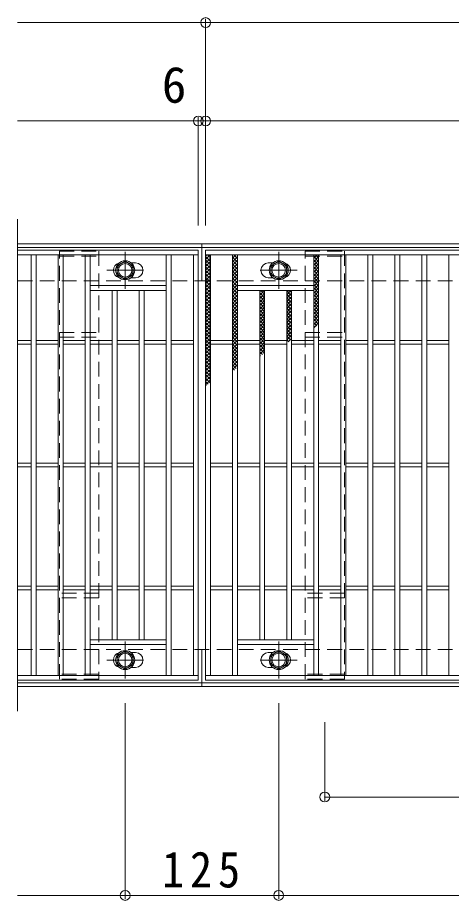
# Model space of a CAD drawing. Units: millimetres at full size, sheet at 1:10; details may follow other scales. Extents: x -2034 to 2106, y -1959 to 1524.
# Drawn here: x -595 to -242, y 775 to 1493 of the extents above; entities that cross this region are included whole.
import ezdxf
from ezdxf.enums import TextEntityAlignment as Align

# ---------------------------------------------------------------- set-up
doc = ezdxf.new("R2010")
doc.units = ezdxf.units.MM
doc.header["$LTSCALE"] = 10
doc.header["$PDMODE"] = 32
doc.header["$PDSIZE"] = 8
doc.linetypes.add('CHAIN1', pattern=[8, 5, -1, 1, -1])
doc.linetypes.add('DASHED1', pattern=[1.8, 1.2, -0.6])
for name, color, linetype, lineweight in [('C-1_躯体', 2, 'Continuous', 9), ('C-2_仕上', 3, 'Continuous', 9), ('C-4_文字', 7, 'Continuous', 9), ('C-8_ハッチ', 3, 'DASHED1', 9), ('C-9_記号', 6, 'Continuous', 5), ('C-B_衛生陶器', 2, 'Continuous', 9)]:
    doc.layers.add(name, color=color, linetype=linetype, lineweight=lineweight)
doc.styles.add('ＭＳ ゴシック', font='')
doc.styles.get('ＭＳ ゴシック').set_extended_font_data('MS Gothic')

msp = doc.modelspace()

# ---------------------------------------------------------------- linework, layer by layer
at = {"layer": 'C-1_躯体'}
for p, q in [((-595.11, 1308.93), (704.89, 1308.93)), ((-445.11, 1308.93), (-445.11, 1278.93)), ((-595.11, 1305.93), (704.89, 1305.93)), ((-445.11, 978.93), (-445.11, 948.93)), ((-595.11, 951.93), (704.89, 951.93)), ((-595.11, 948.93), (704.89, 948.93))]:
    msp.add_line(p, q, dxfattribs=at)
at = {"layer": 'C-2_仕上'}
for p, q in [((-595.11, 1328.93), (-595.11, 928.93)), ((-595.11, 1303.93), (-448.11, 1303.93)), ((-595.11, 1299.93), (-448.11, 1299.93)), ((-584.11, 957.93), (-584.11, 1299.93)), ((-580.11, 957.93), (-580.11, 1299.93)), ((-562.11, 957.93), (-562.11, 1299.93)), ((-558.11, 957.93), (-558.11, 1299.93)), ((-540.11, 957.93), (-540.11, 1299.93)), ((-536.11, 957.93), (-536.11, 1299.93)), ((-474.11, 957.93), (-474.11, 1299.93)), ((-470.11, 957.93), (-470.11, 1299.93)), ((-452.11, 1299.93), (-452.11, 957.93)), ((-448.11, 953.93), (-448.11, 1303.93)), ((-442.11, 1303.93), (551.89, 1303.93)), ((-442.11, 953.93), (-442.11, 1303.93)), ((-442.11, 1299.93), (551.89, 1299.93)), ((-438.11, 957.93), (-438.11, 1299.93)), ((-420.11, 957.93), (-420.11, 1299.93)), ((-416.11, 957.93), (-416.11, 1299.93)), ((-354.11, 957.93), (-354.11, 1299.93)), ((-350.11, 957.93), (-350.11, 1299.93)), ((-332.11, 957.93), (-332.11, 1299.93)), ((-328.11, 957.93), (-328.11, 1299.93)), ((-310.11, 957.93), (-310.11, 1299.93)), ((-306.11, 957.93), (-306.11, 1299.93)), ((-288.11, 957.93), (-288.11, 1299.93)), ((-284.11, 957.93), (-284.11, 1299.93)), ((-266.11, 957.93), (-266.11, 1299.93)), ((-262.11, 957.93), (-262.11, 1299.93)), ((-244.11, 957.93), (-244.11, 1299.93)), ((-499.11, 1293.43), (-502.7, 1293.43)), ((-391.11, 1293.43), (-387.51, 1293.43)), ((-502.7, 1281.43), (-499.11, 1281.43)), ((-387.51, 1281.43), (-391.11, 1281.43)), ((-474.11, 1274.93), (-536.11, 1274.93)), ((-474.11, 1270.93), (-536.11, 1270.93)), ((-518.11, 986.93), (-518.11, 1270.93)), ((-514.11, 986.93), (-514.11, 1270.93)), ((-496.11, 986.93), (-496.11, 1270.93)), ((-492.11, 986.93), (-492.11, 1270.93)), ((-416.11, 1274.93), (-354.11, 1274.93)), ((-416.11, 1270.93), (-354.11, 1270.93)), ((-398.11, 986.93), (-398.11, 1270.93)), ((-394.11, 986.93), (-394.11, 1270.93)), ((-376.11, 986.93), (-376.11, 1270.93)), ((-372.11, 986.93), (-372.11, 1270.93)), ((-595.11, 1230.43), (-584.11, 1230.43)), ((-580.11, 1230.43), (-562.11, 1230.43)), ((-558.11, 1230.43), (-540.11, 1230.43)), ((-536.11, 1230.43), (-518.11, 1230.43)), ((-514.11, 1230.43), (-496.11, 1230.43)), ((-492.11, 1230.43), (-474.11, 1230.43)), ((-470.11, 1230.43), (-452.11, 1230.43)), ((-438.11, 1230.43), (-420.11, 1230.43)), ((-416.11, 1230.43), (-398.11, 1230.43)), ((-394.11, 1230.43), (-376.11, 1230.43)), ((-372.11, 1230.43), (-354.11, 1230.43)), ((-350.11, 1230.43), (-332.11, 1230.43)), ((-328.11, 1230.43), (-310.11, 1230.43)), ((-306.11, 1230.43), (-288.11, 1230.43)), ((-284.11, 1230.43), (-266.11, 1230.43)), ((-262.11, 1230.43), (-244.11, 1230.43)), ((-595.11, 1227.43), (-584.11, 1227.43)), ((-580.11, 1227.43), (-562.11, 1227.43)), ((-558.11, 1227.43), (-540.11, 1227.43)), ((-536.11, 1227.43), (-518.11, 1227.43)), ((-514.11, 1227.43), (-496.11, 1227.43)), ((-492.11, 1227.43), (-474.11, 1227.43)), ((-470.11, 1227.43), (-452.11, 1227.43)), ((-438.11, 1227.43), (-420.11, 1227.43)), ((-416.11, 1227.43), (-398.11, 1227.43)), ((-394.11, 1227.43), (-376.11, 1227.43)), ((-372.11, 1227.43), (-354.11, 1227.43)), ((-350.11, 1227.43), (-332.11, 1227.43)), ((-328.11, 1227.43), (-310.11, 1227.43)), ((-306.11, 1227.43), (-288.11, 1227.43)), ((-284.11, 1227.43), (-266.11, 1227.43)), ((-262.11, 1227.43), (-244.11, 1227.43)), ((-595.11, 1130.43), (-584.11, 1130.43)), ((-595.11, 1127.43), (-584.11, 1127.43)), ((-580.11, 1130.43), (-562.11, 1130.43)), ((-580.11, 1127.43), (-562.11, 1127.43)), ((-558.11, 1130.43), (-540.11, 1130.43)), ((-558.11, 1127.43), (-540.11, 1127.43)), ((-536.11, 1130.43), (-518.11, 1130.43)), ((-536.11, 1127.43), (-518.11, 1127.43)), ((-514.11, 1130.43), (-496.11, 1130.43)), ((-514.11, 1127.43), (-496.11, 1127.43)), ((-492.11, 1130.43), (-474.11, 1130.43)), ((-492.11, 1127.43), (-474.11, 1127.43)), ((-470.11, 1130.43), (-452.11, 1130.43)), ((-470.11, 1127.43), (-452.11, 1127.43)), ((-438.11, 1130.43), (-420.11, 1130.43)), ((-438.11, 1127.43), (-420.11, 1127.43)), ((-416.11, 1130.43), (-398.11, 1130.43)), ((-416.11, 1127.43), (-398.11, 1127.43)), ((-394.11, 1130.43), (-376.11, 1130.43)), ((-394.11, 1127.43), (-376.11, 1127.43)), ((-372.11, 1130.43), (-354.11, 1130.43)), ((-372.11, 1127.43), (-354.11, 1127.43)), ((-350.11, 1130.43), (-332.11, 1130.43)), ((-350.11, 1127.43), (-332.11, 1127.43)), ((-328.11, 1130.43), (-310.11, 1130.43)), ((-328.11, 1127.43), (-310.11, 1127.43)), ((-306.11, 1130.43), (-288.11, 1130.43)), ((-306.11, 1127.43), (-288.11, 1127.43)), ((-284.11, 1130.43), (-266.11, 1130.43)), ((-284.11, 1127.43), (-266.11, 1127.43)), ((-262.11, 1130.43), (-244.11, 1130.43)), ((-262.11, 1127.43), (-244.11, 1127.43)), ((-595.11, 1030.43), (-584.11, 1030.43)), ((-595.11, 1027.43), (-584.11, 1027.43)), ((-580.11, 1030.43), (-562.11, 1030.43)), ((-580.11, 1027.43), (-562.11, 1027.43)), ((-558.11, 1030.43), (-540.11, 1030.43)), ((-558.11, 1027.43), (-540.11, 1027.43)), ((-536.11, 1030.43), (-518.11, 1030.43)), ((-536.11, 1027.43), (-518.11, 1027.43)), ((-514.11, 1030.43), (-496.11, 1030.43)), ((-514.11, 1027.43), (-496.11, 1027.43)), ((-492.11, 1030.43), (-474.11, 1030.43)), ((-492.11, 1027.43), (-474.11, 1027.43)), ((-470.11, 1030.43), (-452.11, 1030.43)), ((-470.11, 1027.43), (-452.11, 1027.43)), ((-438.11, 1030.43), (-420.11, 1030.43)), ((-438.11, 1027.43), (-420.11, 1027.43)), ((-416.11, 1030.43), (-398.11, 1030.43)), ((-416.11, 1027.43), (-398.11, 1027.43)), ((-394.11, 1030.43), (-376.11, 1030.43)), ((-394.11, 1027.43), (-376.11, 1027.43)), ((-372.11, 1030.43), (-354.11, 1030.43)), ((-372.11, 1027.43), (-354.11, 1027.43)), ((-350.11, 1030.43), (-332.11, 1030.43)), ((-350.11, 1027.43), (-332.11, 1027.43)), ((-328.11, 1030.43), (-310.11, 1030.43)), ((-328.11, 1027.43), (-310.11, 1027.43)), ((-306.11, 1030.43), (-288.11, 1030.43)), ((-306.11, 1027.43), (-288.11, 1027.43)), ((-284.11, 1030.43), (-266.11, 1030.43)), ((-284.11, 1027.43), (-266.11, 1027.43)), ((-262.11, 1030.43), (-244.11, 1030.43)), ((-262.11, 1027.43), (-244.11, 1027.43)), ((-474.11, 986.93), (-536.11, 986.93)), ((-416.11, 986.93), (-354.11, 986.93)), ((-474.11, 982.93), (-536.11, 982.93)), ((-416.11, 982.93), (-354.11, 982.93)), ((-499.11, 976.43), (-502.7, 976.43)), ((-391.11, 976.43), (-387.51, 976.43)), ((-502.7, 964.43), (-499.11, 964.43)), ((-387.51, 964.43), (-391.11, 964.43)), ((-448.11, 957.93), (-595.11, 957.93)), ((551.89, 957.93), (-442.11, 957.93)), ((-448.11, 953.93), (-595.11, 953.93)), ((551.89, 953.93), (-442.11, 953.93))]:
    msp.add_line(p, q, dxfattribs=at)
for centre, start, end in [((-511.11, 1287.43), 106.33482, 180), ((-499.11, 1287.43), 0, 90), ((-391.11, 1287.43), 90, 180), ((-379.11, 1287.43), 0, 73.66518), ((-511.11, 1287.43), 180, 253.66518), ((-499.11, 1287.43), 270, 0), ((-391.11, 1287.43), 180, 270), ((-379.11, 1287.43), 286.33482, 0), ((-511.11, 970.43), 106.33482, 180), ((-511.11, 970.43), 180, 253.66518), ((-499.11, 970.43), 0, 90), ((-499.11, 970.43), 270, 0), ((-391.11, 970.43), 90, 180), ((-391.11, 970.43), 180, 270), ((-379.11, 970.43), 0, 73.66518), ((-379.11, 970.43), 286.33482, 0)]:
    msp.add_arc(centre, 6, start, end, dxfattribs=at)
at = {"layer": 'C-4_文字'}
for p, q in [((-595.11, 1488.93), (-442.11, 1488.93)), ((-442.11, 1491.93), (-442.11, 1323.93)), ((-442.11, 1488.93), (557.89, 1488.93)), ((-595.11, 1408.93), (-448.11, 1408.93)), ((-448.11, 1411.93), (-448.11, 1323.93)), ((-448.11, 1408.93), (-442.11, 1408.93)), ((-442.11, 1408.93), (551.89, 1408.93)), ((-507.61, 775.93), (-507.61, 935.43)), ((-382.61, 775.93), (-382.61, 935.43)), ((-345.11, 855.93), (-345.11, 919.93)), ((-345.11, 858.93), (554.89, 858.93)), ((-507.61, 778.93), (-595.11, 778.93)), ((-507.61, 778.93), (-382.61, 778.93)), ((-382.61, 778.93), (492.39, 778.93))]:
    msp.add_line(p, q, dxfattribs=at)
for p in [(-442.11, 1488.93), (-448.11, 1408.93), (-442.11, 1408.93), (-345.11, 858.93), (-507.61, 778.93), (-382.61, 778.93)]:
    msp.add_point(p, dxfattribs=at)
at = {"layer": 'C-8_ハッチ'}
for p, q in [((-561.11, 1298.93), (-529.11, 1298.93)), ((-361.11, 1298.93), (-329.11, 1298.93)), ((-561.11, 1236.93), (-529.11, 1236.93)), ((-361.11, 1236.93), (-329.11, 1236.93)), ((-561.11, 1232.93), (-529.11, 1232.93)), ((-361.11, 1232.93), (-329.11, 1232.93)), ((-529.11, 1024.93), (-561.11, 1024.93)), ((-529.11, 1020.93), (-561.11, 1020.93)), ((-329.11, 1024.93), (-361.11, 1024.93)), ((-329.11, 1020.93), (-361.11, 1020.93)), ((-529.11, 958.93), (-561.11, 958.93)), ((-329.11, 958.93), (-361.11, 958.93))]:
    msp.add_line(p, q, dxfattribs=at)
at = {"layer": 'C-8_ハッチ', "color": 2}
for p, q in [((-595.11, 1278.93), (704.89, 1278.93)), ((-595.11, 978.93), (704.89, 978.93))]:
    msp.add_line(p, q, dxfattribs=at)
at = {"layer": 'C-8_ハッチ'}
for points in [[(-561.11, 1302.93), (-529.11, 1302.93), (-529.11, 954.93), (-561.11, 954.93)], [(-361.11, 1302.93), (-329.11, 1302.93), (-329.11, 954.93), (-361.11, 954.93)]]:
    msp.add_lwpolyline(points, close=True, dxfattribs=at)
at = {"layer": 'C-9_記号'}
for p, q in [((-442.11, 1296.14), (-438.32, 1299.93)), ((-442.11, 1298.97), (-441.14, 1299.93)), ((-440.52, 1299.93), (-438.11, 1297.52)), ((-420.11, 1297.25), (-417.43, 1299.93)), ((-419.12, 1299.93), (-416.11, 1296.92)), ((-416.29, 1299.93), (-416.11, 1299.75)), ((-354.11, 1297.18), (-351.36, 1299.93)), ((-352.68, 1299.93), (-350.11, 1297.36)), ((-442.11, 1298.69), (-438.11, 1294.69)), ((-442.11, 1293.31), (-438.11, 1297.31)), ((-442.11, 1295.86), (-438.11, 1291.86)), ((-442.11, 1290.48), (-438.11, 1294.48)), ((-442.11, 1293.04), (-438.11, 1289.04)), ((-420.11, 1294.43), (-416.11, 1298.43)), ((-420.11, 1298.09), (-416.11, 1294.09)), ((-420.11, 1291.6), (-416.11, 1295.6)), ((-420.11, 1295.26), (-416.11, 1291.26)), ((-420.11, 1288.77), (-416.11, 1292.77)), ((-420.11, 1292.43), (-416.11, 1288.43)), ((-354.11, 1298.53), (-350.11, 1294.53)), ((-354.11, 1294.35), (-350.11, 1298.35)), ((-354.11, 1295.7), (-350.11, 1291.7)), ((-354.11, 1291.52), (-350.11, 1295.52)), ((-354.11, 1292.87), (-350.11, 1288.87)), ((-354.11, 1288.7), (-350.11, 1292.7)), ((-442.11, 1287.66), (-438.11, 1291.66)), ((-442.11, 1290.21), (-438.11, 1286.21)), ((-442.11, 1284.83), (-438.11, 1288.83)), ((-442.11, 1287.38), (-438.11, 1283.38)), ((-442.11, 1282), (-438.11, 1286)), ((-420.11, 1285.94), (-416.11, 1289.94)), ((-420.11, 1289.61), (-416.11, 1285.61)), ((-420.11, 1283.11), (-416.11, 1287.11)), ((-420.11, 1286.78), (-416.11, 1282.78)), ((-354.11, 1290.04), (-350.11, 1286.04)), ((-354.11, 1285.87), (-350.11, 1289.87)), ((-354.11, 1287.21), (-350.11, 1283.21)), ((-354.11, 1283.04), (-350.11, 1287.04)), ((-442.11, 1284.55), (-438.11, 1280.55)), ((-442.11, 1279.17), (-438.11, 1283.17)), ((-442.11, 1281.72), (-438.11, 1277.72)), ((-442.11, 1276.34), (-438.11, 1280.34)), ((-442.11, 1278.89), (-438.11, 1274.89)), ((-420.11, 1280.28), (-416.11, 1284.28)), ((-420.11, 1283.95), (-416.11, 1279.95)), ((-420.11, 1277.46), (-416.11, 1281.46)), ((-420.11, 1281.12), (-416.11, 1277.12)), ((-420.11, 1274.63), (-416.11, 1278.63)), ((-420.11, 1278.29), (-416.11, 1274.29)), ((-354.11, 1284.38), (-350.11, 1280.39)), ((-354.11, 1280.21), (-350.11, 1284.21)), ((-354.11, 1281.56), (-350.11, 1277.56)), ((-354.11, 1277.38), (-350.11, 1281.38)), ((-354.11, 1278.73), (-350.11, 1274.73)), ((-354.11, 1274.55), (-350.11, 1278.55)), ((-442.11, 1273.51), (-438.11, 1277.51)), ((-442.11, 1276.07), (-438.11, 1272.07)), ((-442.11, 1270.69), (-438.11, 1274.69)), ((-442.11, 1273.24), (-438.11, 1269.24)), ((-442.11, 1267.86), (-438.11, 1271.86)), ((-420.11, 1271.8), (-416.11, 1275.8)), ((-420.11, 1275.46), (-416.11, 1271.46)), ((-420.11, 1268.97), (-416.11, 1272.97)), ((-420.11, 1272.64), (-416.11, 1268.63)), ((-398.11, 1270.04), (-397.21, 1270.93)), ((-398.11, 1267.21), (-394.38, 1270.93)), ((-397.05, 1270.93), (-394.11, 1267.99)), ((-376.11, 1269.41), (-374.58, 1270.93)), ((-376.11, 1267.6), (-372.78, 1270.93)), ((-373.55, 1270.93), (-372.11, 1269.49)), ((-354.11, 1275.9), (-350.11, 1271.9)), ((-354.11, 1271.73), (-350.11, 1275.73)), ((-354.11, 1273.07), (-350.11, 1269.07)), ((-354.11, 1268.9), (-350.11, 1272.9)), ((-442.11, 1270.41), (-438.11, 1266.41)), ((-442.11, 1265.03), (-438.11, 1269.03)), ((-442.11, 1267.58), (-438.11, 1263.58)), ((-442.11, 1262.2), (-438.11, 1266.2)), ((-442.11, 1264.75), (-438.11, 1260.75)), ((-420.11, 1266.14), (-416.11, 1270.14)), ((-420.11, 1269.81), (-416.11, 1265.81)), ((-420.11, 1263.31), (-416.11, 1267.31)), ((-420.11, 1266.98), (-416.11, 1262.98)), ((-420.11, 1260.49), (-416.11, 1264.49)), ((-420.11, 1264.15), (-416.11, 1260.15)), ((-398.11, 1269.16), (-394.11, 1265.16)), ((-398.11, 1264.38), (-394.11, 1268.38)), ((-398.11, 1266.33), (-394.11, 1262.33)), ((-398.11, 1261.55), (-394.11, 1265.55)), ((-376.11, 1270.66), (-372.11, 1266.66)), ((-376.11, 1264.77), (-372.11, 1268.77)), ((-376.11, 1267.83), (-372.11, 1263.83)), ((-376.11, 1261.94), (-372.11, 1265.95)), ((-376.11, 1265.01), (-372.11, 1261.01)), ((-354.11, 1270.24), (-350.11, 1266.24)), ((-354.11, 1266.07), (-350.11, 1270.07)), ((-354.11, 1267.41), (-350.11, 1263.41)), ((-354.11, 1263.24), (-350.11, 1267.24)), ((-354.11, 1264.59), (-350.11, 1260.59)), ((-354.11, 1260.41), (-350.11, 1264.41)), ((-442.11, 1259.37), (-438.11, 1263.37)), ((-442.11, 1261.92), (-438.11, 1257.92)), ((-442.11, 1256.54), (-438.11, 1260.54)), ((-442.11, 1259.09), (-438.11, 1255.1)), ((-442.11, 1253.71), (-438.11, 1257.72)), ((-420.11, 1257.66), (-416.11, 1261.66)), ((-420.11, 1261.32), (-416.11, 1257.32)), ((-420.11, 1254.83), (-416.11, 1258.83)), ((-420.11, 1258.49), (-416.11, 1254.49)), ((-398.11, 1263.5), (-394.11, 1259.5)), ((-398.11, 1258.73), (-394.11, 1262.73)), ((-398.11, 1260.67), (-394.11, 1256.67)), ((-398.11, 1255.9), (-394.11, 1259.9)), ((-398.11, 1257.85), (-394.11, 1253.84)), ((-398.11, 1253.07), (-394.11, 1257.07)), ((-376.11, 1259.12), (-372.11, 1263.12)), ((-376.11, 1262.18), (-372.11, 1258.18)), ((-376.11, 1256.29), (-372.11, 1260.29)), ((-376.11, 1259.35), (-372.11, 1255.35)), ((-376.11, 1253.46), (-372.11, 1257.46)), ((-376.11, 1256.52), (-372.11, 1252.52)), ((-354.11, 1261.76), (-350.11, 1257.76)), ((-354.11, 1257.58), (-350.11, 1261.58)), ((-354.11, 1258.93), (-350.11, 1254.93)), ((-354.11, 1254.76), (-350.11, 1258.76)), ((-442.11, 1256.27), (-438.11, 1252.27)), ((-442.11, 1250.89), (-438.11, 1254.89)), ((-442.11, 1253.44), (-438.11, 1249.44)), ((-442.11, 1248.06), (-438.11, 1252.06)), ((-442.11, 1250.61), (-438.11, 1246.61)), ((-420.11, 1252), (-416.11, 1256)), ((-420.11, 1255.66), (-416.11, 1251.66)), ((-420.11, 1249.17), (-416.11, 1253.17)), ((-420.11, 1252.84), (-416.11, 1248.84)), ((-420.11, 1246.34), (-416.11, 1250.34)), ((-420.11, 1250.01), (-416.11, 1246.01)), ((-398.11, 1255.02), (-394.11, 1251.02)), ((-398.11, 1250.24), (-394.11, 1254.24)), ((-398.11, 1252.19), (-394.11, 1248.19)), ((-398.11, 1247.41), (-394.11, 1251.41)), ((-398.11, 1249.36), (-394.11, 1245.36)), ((-376.11, 1250.63), (-372.11, 1254.63)), ((-376.11, 1253.69), (-372.11, 1249.69)), ((-376.11, 1247.8), (-372.11, 1251.8)), ((-376.11, 1250.86), (-372.11, 1246.86)), ((-354.11, 1256.1), (-350.11, 1252.1)), ((-354.11, 1251.93), (-350.11, 1255.93)), ((-354.11, 1253.27), (-350.11, 1249.27)), ((-354.11, 1249.1), (-350.11, 1253.1)), ((-354.11, 1250.44), (-350.11, 1246.44)), ((-354.11, 1246.27), (-350.11, 1250.27)), ((-442.11, 1245.23), (-438.11, 1249.23)), ((-442.11, 1247.78), (-438.11, 1243.78)), ((-442.11, 1242.4), (-438.11, 1246.4)), ((-442.11, 1244.95), (-438.11, 1240.95)), ((-442.11, 1239.57), (-438.11, 1243.57)), ((-420.11, 1243.52), (-416.11, 1247.52)), ((-420.11, 1247.18), (-416.11, 1243.18)), ((-420.11, 1240.69), (-416.11, 1244.69)), ((-420.11, 1244.35), (-416.11, 1240.35)), ((-398.11, 1244.58), (-394.11, 1248.58)), ((-398.11, 1246.53), (-394.11, 1242.53)), ((-398.11, 1241.75), (-394.11, 1245.75)), ((-398.11, 1243.7), (-394.11, 1239.7)), ((-398.11, 1238.93), (-394.11, 1242.93)), ((-376.11, 1244.97), (-372.11, 1248.97)), ((-376.11, 1248.04), (-372.11, 1244.04)), ((-376.11, 1242.15), (-372.11, 1246.15)), ((-376.11, 1245.21), (-372.11, 1241.21)), ((-376.11, 1239.32), (-372.11, 1243.32)), ((-376.11, 1242.38), (-372.11, 1238.38)), ((-354.11, 1247.62), (-350.11, 1243.62)), ((-354.11, 1243.44), (-350.11, 1247.44)), ((-354.11, 1244.79), (-351.65, 1242.33)), ((-354.11, 1240.61), (-350.11, 1244.61)), ((-442.11, 1242.12), (-438.11, 1238.12)), ((-442.11, 1236.74), (-438.11, 1240.74)), ((-442.11, 1239.3), (-438.11, 1235.3)), ((-442.11, 1233.92), (-438.11, 1237.92)), ((-442.11, 1236.47), (-438.11, 1232.47)), ((-442.11, 1231.09), (-438.11, 1235.09)), ((-420.11, 1237.86), (-416.11, 1241.86)), ((-420.11, 1241.52), (-416.11, 1237.52)), ((-420.11, 1235.03), (-416.11, 1239.03)), ((-420.11, 1238.69), (-416.11, 1234.69)), ((-420.11, 1232.2), (-416.11, 1236.2)), ((-420.11, 1235.87), (-416.11, 1231.87)), ((-398.11, 1240.87), (-394.11, 1236.87)), ((-398.11, 1236.1), (-394.11, 1240.1)), ((-398.11, 1238.05), (-394.11, 1234.05)), ((-398.11, 1233.27), (-394.11, 1237.27)), ((-398.11, 1235.22), (-394.11, 1231.22)), ((-376.11, 1236.49), (-372.11, 1240.49)), ((-376.11, 1239.55), (-372.11, 1235.55)), ((-376.11, 1233.66), (-372.11, 1237.66)), ((-376.11, 1236.72), (-372.11, 1232.72)), ((-354.11, 1241.96), (-353.24, 1241.09)), ((-442.11, 1233.64), (-438.11, 1229.64)), ((-442.11, 1228.26), (-438.11, 1232.26)), ((-442.11, 1230.81), (-438.11, 1226.81)), ((-442.11, 1225.43), (-438.11, 1229.43)), ((-442.11, 1227.98), (-438.11, 1223.98)), ((-420.11, 1229.37), (-416.11, 1233.37)), ((-420.11, 1233.04), (-416.11, 1229.04)), ((-420.11, 1226.54), (-416.11, 1230.55)), ((-420.11, 1230.21), (-416.11, 1226.21)), ((-398.11, 1230.44), (-394.11, 1234.44)), ((-398.11, 1232.39), (-394.11, 1228.39)), ((-398.11, 1227.61), (-394.11, 1231.61)), ((-398.11, 1229.56), (-394.11, 1225.56)), ((-398.11, 1224.78), (-394.11, 1228.78)), ((-376.11, 1230.83), (-372.11, 1234.83)), ((-376.11, 1233.89), (-372.94, 1230.73)), ((-376.11, 1231.07), (-374.53, 1229.49)), ((-374.92, 1229.19), (-372.11, 1232)), ((-442.11, 1222.6), (-438.11, 1226.6)), ((-442.11, 1225.15), (-438.11, 1221.15)), ((-442.11, 1219.77), (-438.11, 1223.77)), ((-442.11, 1222.33), (-438.11, 1218.33)), ((-442.11, 1216.95), (-438.11, 1220.95)), ((-420.11, 1223.72), (-416.11, 1227.72)), ((-420.11, 1227.38), (-416.11, 1223.38)), ((-420.11, 1220.89), (-416.11, 1224.89)), ((-420.11, 1224.55), (-416.11, 1220.55)), ((-420.11, 1218.06), (-416.11, 1222.06)), ((-420.11, 1221.72), (-416.11, 1217.72)), ((-398.11, 1226.73), (-394.11, 1222.73)), ((-398.11, 1221.96), (-394.11, 1225.96)), ((-398.11, 1223.9), (-394.11, 1219.9)), ((-398.11, 1219.13), (-394.11, 1223.13)), ((-398.11, 1221.08), (-395.83, 1218.8)), ((-442.11, 1219.5), (-438.11, 1215.5)), ((-442.11, 1214.12), (-438.11, 1218.12)), ((-442.11, 1216.67), (-438.11, 1212.67)), ((-442.11, 1211.29), (-438.11, 1215.29)), ((-442.11, 1213.84), (-438.11, 1209.84)), ((-420.11, 1215.23), (-416.11, 1219.23)), ((-420.11, 1218.9), (-416.11, 1214.89)), ((-420.11, 1212.4), (-416.11, 1216.4)), ((-420.11, 1216.07), (-416.11, 1212.07)), ((-420.11, 1209.57), (-416.11, 1213.57)), ((-398.11, 1218.25), (-397.42, 1217.56)), ((-394.83, 1219.58), (-394.11, 1220.3)), ((-442.11, 1208.46), (-438.11, 1212.46)), ((-442.11, 1211.01), (-438.11, 1207.01)), ((-442.11, 1205.63), (-438.11, 1209.63)), ((-442.11, 1208.18), (-438.11, 1204.18)), ((-442.11, 1202.8), (-438.11, 1206.8)), ((-420.11, 1213.24), (-416.11, 1209.24)), ((-420.11, 1206.75), (-416.11, 1210.75)), ((-420.11, 1210.41), (-417.12, 1207.43)), ((-420.11, 1207.58), (-418.71, 1206.19)), ((-442.11, 1205.36), (-438.11, 1201.35)), ((-442.11, 1199.98), (-438.11, 1203.98)), ((-442.11, 1202.53), (-438.11, 1198.53)), ((-442.11, 1197.15), (-438.11, 1201.15)), ((-442.11, 1199.7), (-438.42, 1196.01)), ((-442.11, 1194.32), (-438.11, 1198.32)), ((-442.11, 1196.87), (-440, 1194.77)), ((-442.11, 1194.04), (-441.59, 1193.53))]:
    msp.add_line(p, q, dxfattribs=at)
at = {"layer": 'C-B_衛生陶器', "color": 7, "linetype": 'CHAIN1'}
for p, q in [((-507.61, 1272.43), (-507.61, 1302.43)), ((-382.61, 1272.43), (-382.61, 1302.43)), ((-492.61, 1287.43), (-522.61, 1287.43)), ((-397.61, 1287.43), (-367.61, 1287.43)), ((-507.61, 955.43), (-507.61, 985.43)), ((-382.61, 955.43), (-382.61, 985.43)), ((-492.61, 970.43), (-522.61, 970.43)), ((-397.61, 970.43), (-367.61, 970.43))]:
    msp.add_line(p, q, dxfattribs=at)
at = {"layer": 'C-B_衛生陶器'}
for points in [[(-501.11, 1283.68), (-507.61, 1279.93), (-514.1, 1283.68), (-514.1, 1291.18), (-507.61, 1294.93), (-501.11, 1291.18)], [(-389.1, 1283.68), (-382.61, 1279.93), (-376.11, 1283.68), (-376.11, 1291.18), (-382.61, 1294.93), (-389.1, 1291.18)], [(-501.11, 966.68), (-507.61, 962.93), (-514.1, 966.68), (-514.1, 974.18), (-507.61, 977.93), (-501.11, 974.18)], [(-389.1, 966.68), (-382.61, 962.93), (-376.11, 966.68), (-376.11, 974.18), (-382.61, 977.93), (-389.1, 974.18)]]:
    msp.add_lwpolyline(points, close=True, dxfattribs=at)
for centre, radius in [((-507.61, 1287.43), 7.75), ((-507.61, 1287.43), 6.5), ((-507.61, 1287.43), 5.5), ((-382.61, 1287.43), 7.75), ((-382.61, 1287.43), 6.5), ((-382.61, 1287.43), 5.5), ((-507.61, 970.43), 7.75), ((-507.61, 970.43), 6.5), ((-382.61, 970.43), 7.75), ((-382.61, 970.43), 6.5), ((-507.61, 970.43), 5.5), ((-382.61, 970.43), 5.5)]:
    msp.add_circle(centre, radius, dxfattribs=at)

# ---------------------------------------------------------------- texts
at = {"layer": 'C-4_文字', "color": 2, "style": 'ＭＳ ゴシック'}
msp.add_text('6', height=29.33, dxfattribs=at).set_placement((-477.75, 1414.93), align=Align.BOTTOM_LEFT)
at = {"layer": 'C-4_文字', "color": 2, "insert": (-477.61, 784.93), "char_height": 29.33, "attachment_point": 7, "style": 'ＭＳ ゴシック'}
msp.add_mtext('\\T1.27;\\W0.9;125', dxfattribs=at)

doc.saveas('drawing.dxf')
